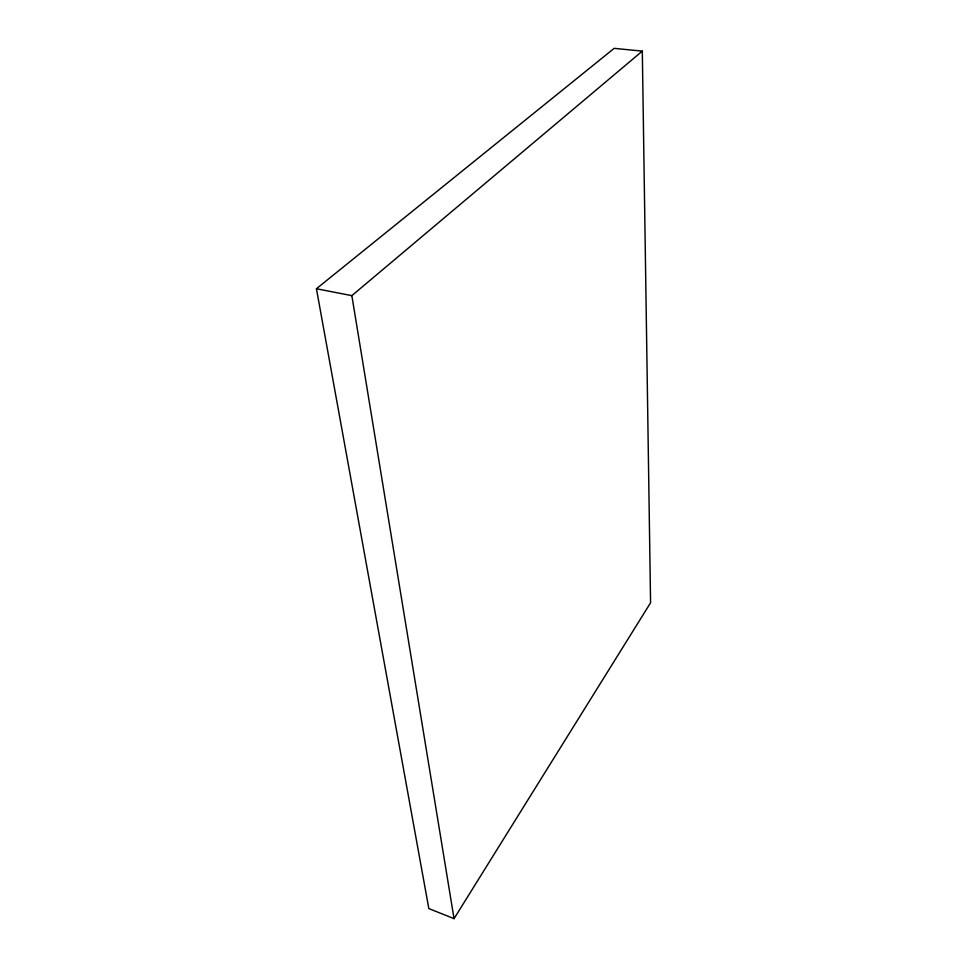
<?xml version="1.0" encoding="UTF-8"?>
<svg xmlns="http://www.w3.org/2000/svg" width="967" height="967" viewBox="0 0 967 967"><rect width="100%" height="100%" fill="white"/><g stroke="black" fill="none" stroke-linecap="round" stroke-linejoin="round"><path stroke-width="1.45" d="M454.043 918.65L650.573 602.767L642.306 51.13L614.178 48.35L316.427 288.734L428.828 908.569L454.043 918.65L351.855 295.648L642.306 51.13M316.427 288.734L351.855 295.648"/></g></svg>
